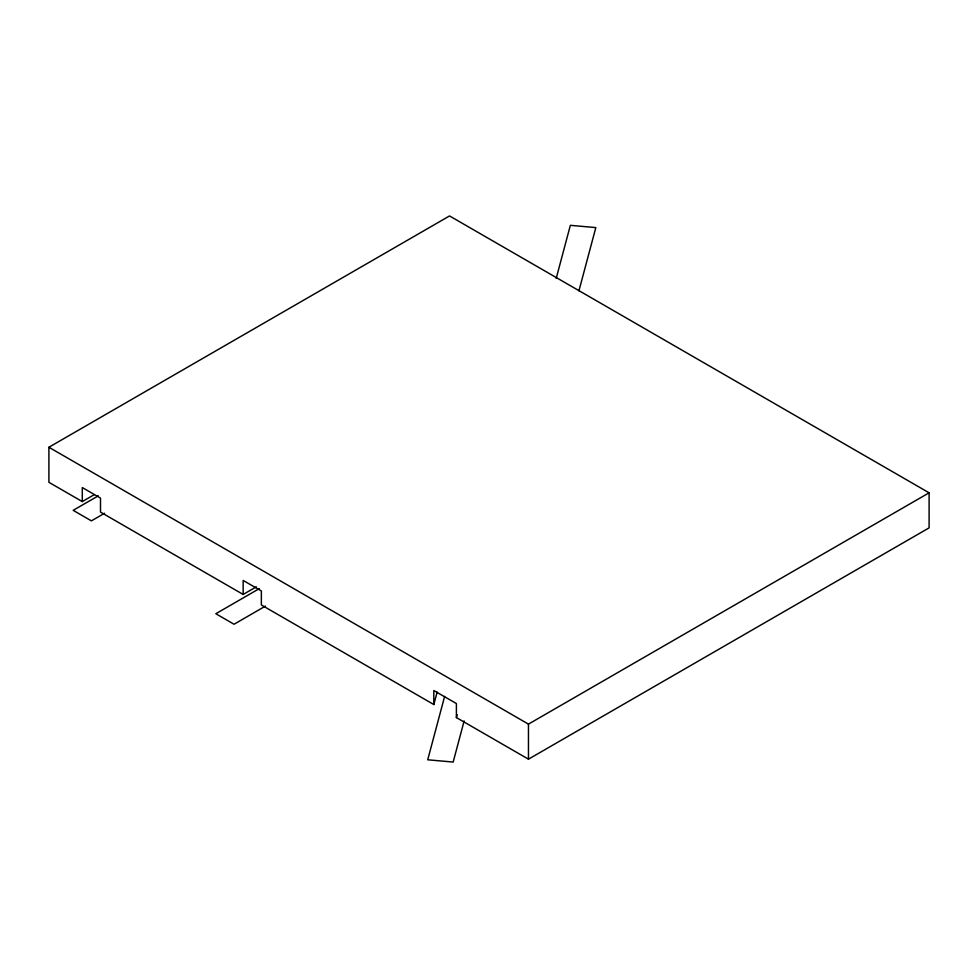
<?xml version="1.0" encoding="UTF-8"?>
<svg xmlns="http://www.w3.org/2000/svg" width="978" height="978" viewBox="0 0 978 978"><rect width="100%" height="100%" fill="white"/><g stroke="black" fill="none" stroke-linecap="round" stroke-linejoin="round"><path stroke-width="1.47" d="M256.358 586.824L243.155 594.453L243.155 580.431L261.358 590.944L261.358 604.966L433.816 704.539L437.142 692.106M444.623 696.434L427.716 759.796L453.169 762.058L464.134 720.957M556.189 278.449L570.357 225.331L595.822 227.593L578.927 290.845M94.157 494.721L82.286 501.58L48.9 482.301L48.9 447.252L449.538 215.942L929.1 492.814L929.1 527.863L528.462 759.172L456.396 717.571L457.166 714.71M98.313 495.834L73.179 510.333L91.394 520.858L104.585 513.242M259.329 588.609L215.832 613.732L234.048 624.245L265.405 606.128M48.9 447.252L528.462 724.123L929.1 492.814M243.155 594.453L100.502 512.093L100.502 498.071L82.286 487.557L82.286 501.58M528.462 724.123L528.462 759.172M456.396 717.571L456.396 703.549L433.816 690.517L433.816 704.539"/></g></svg>
